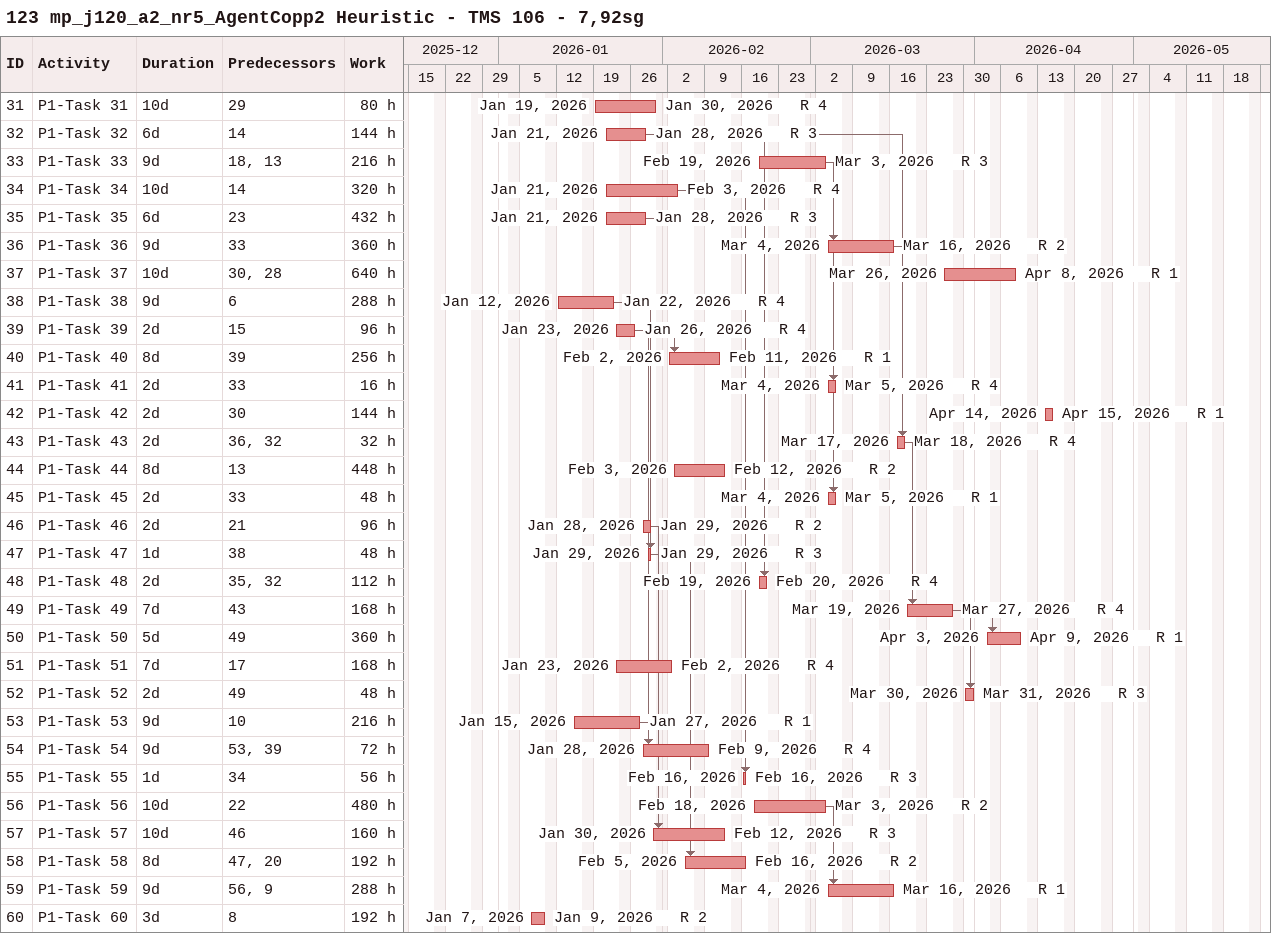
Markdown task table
123 mp_j120_a2_nr5_AgentCopp2 Heuristic - TMS 106 - 7,92sg

| ID | Task | Duration | Start | Finish | Predecessors | Resources | Work (h) |
|---|---|---|---|---|---|---|---|
| 31 | P1-Task 31 | 10d | 2026-01-19 | 2026-01-30 | 29 | R 4 | 80 |
| 32 | P1-Task 32 | 6d | 2026-01-21 | 2026-01-28 | 14 | R 3 | 144 |
| 33 | P1-Task 33 | 9d | 2026-02-19 | 2026-03-03 | 18, 13 | R 3 | 216 |
| 34 | P1-Task 34 | 10d | 2026-01-21 | 2026-02-03 | 14 | R 4 | 320 |
| 35 | P1-Task 35 | 6d | 2026-01-21 | 2026-01-28 | 23 | R 3 | 432 |
| 36 | P1-Task 36 | 9d | 2026-03-04 | 2026-03-16 | 33 | R 2 | 360 |
| 37 | P1-Task 37 | 10d | 2026-03-26 | 2026-04-08 | 30, 28 | R 1 | 640 |
| 38 | P1-Task 38 | 9d | 2026-01-12 | 2026-01-22 | 6 | R 4 | 288 |
| 39 | P1-Task 39 | 2d | 2026-01-23 | 2026-01-26 | 15 | R 4 | 96 |
| 40 | P1-Task 40 | 8d | 2026-02-02 | 2026-02-11 | 39 | R 1 | 256 |
| 41 | P1-Task 41 | 2d | 2026-03-04 | 2026-03-05 | 33 | R 4 | 16 |
| 42 | P1-Task 42 | 2d | 2026-04-14 | 2026-04-15 | 30 | R 1 | 144 |
| 43 | P1-Task 43 | 2d | 2026-03-17 | 2026-03-18 | 36, 32 | R 4 | 32 |
| 44 | P1-Task 44 | 8d | 2026-02-03 | 2026-02-12 | 13 | R 2 | 448 |
| 45 | P1-Task 45 | 2d | 2026-03-04 | 2026-03-05 | 33 | R 1 | 48 |
| 46 | P1-Task 46 | 2d | 2026-01-28 | 2026-01-29 | 21 | R 2 | 96 |
| 47 | P1-Task 47 | 1d | 2026-01-29 | 2026-01-29 | 38 | R 3 | 48 |
| 48 | P1-Task 48 | 2d | 2026-02-19 | 2026-02-20 | 35, 32 | R 4 | 112 |
| 49 | P1-Task 49 | 7d | 2026-03-19 | 2026-03-27 | 43 | R 4 | 168 |
| 50 | P1-Task 50 | 5d | 2026-04-03 | 2026-04-09 | 49 | R 1 | 360 |
| 51 | P1-Task 51 | 7d | 2026-01-23 | 2026-02-02 | 17 | R 4 | 168 |
| 52 | P1-Task 52 | 2d | 2026-03-30 | 2026-03-31 | 49 | R 3 | 48 |
| 53 | P1-Task 53 | 9d | 2026-01-15 | 2026-01-27 | 10 | R 1 | 216 |
| 54 | P1-Task 54 | 9d | 2026-01-28 | 2026-02-09 | 53, 39 | R 4 | 72 |
| 55 | P1-Task 55 | 1d | 2026-02-16 | 2026-02-16 | 34 | R 3 | 56 |
| 56 | P1-Task 56 | 10d | 2026-02-18 | 2026-03-03 | 22 | R 2 | 480 |
| 57 | P1-Task 57 | 10d | 2026-01-30 | 2026-02-12 | 46 | R 3 | 160 |
| 58 | P1-Task 58 | 8d | 2026-02-05 | 2026-02-16 | 47, 20 | R 2 | 192 |
| 59 | P1-Task 59 | 9d | 2026-03-04 | 2026-03-16 | 56, 9 | R 1 | 288 |
| 60 | P1-Task 60 | 3d | 2026-01-07 | 2026-01-09 | 8 | R 2 | 192 |
